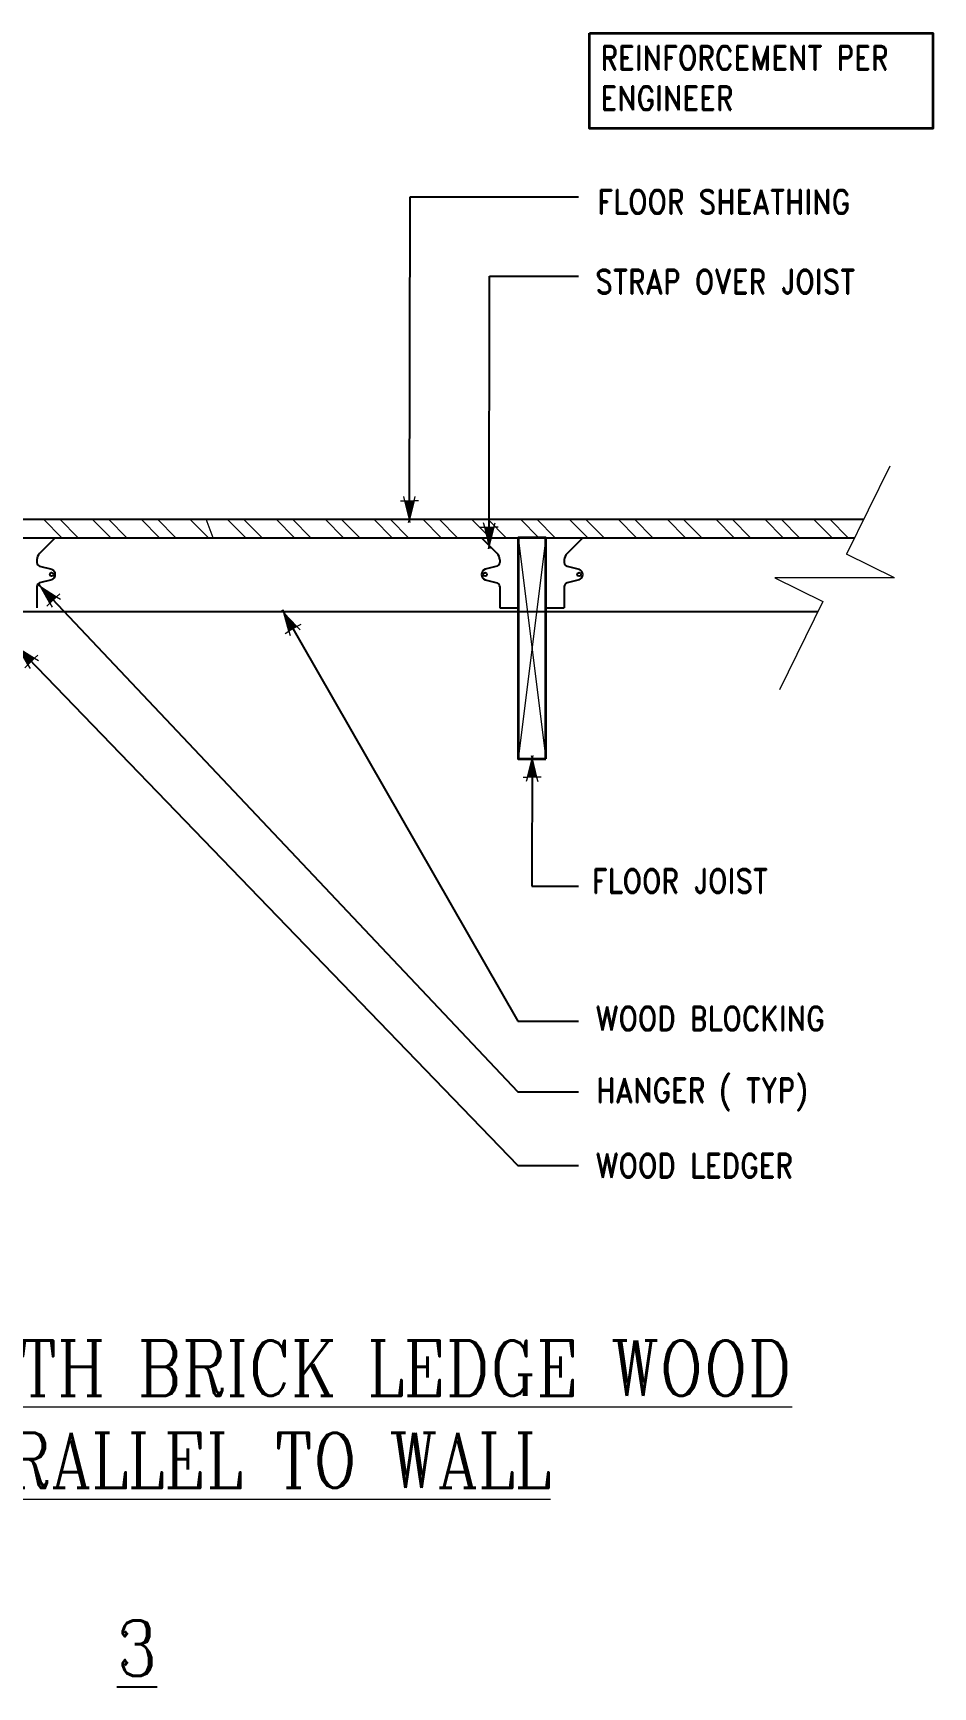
# Model space of a CAD drawing. Header units: inches. Extents: x -38.3 to 51.5, y 20.5 to 110.3.
# Drawn here: x 2.7 to 51.5, y 20.5 to 110.3 of the extents above; entities that cross this region are included whole.
import ezdxf

# ---------------------------------------------------------------- set-up
doc = ezdxf.new("R2010")
doc.units = ezdxf.units.IN
doc.header["$MEASUREMENT"] = 0
doc.layers.get('Defpoints').update_dxf_attribs({"color": 252})
for name, color, linetype, lineweight in [('A2 Hatch', 8, 'Continuous', 9), ('A4 medium', 7, 'Continuous', 35), ('DIM', 3, 'Continuous', 13)]:
    doc.layers.add(name, color=color, linetype=linetype, lineweight=lineweight)
doc.styles.add('ARCTEXT', font='arctext.shx', dxfattribs={"width": 0.85})
doc.styles.add('RomanC', font='romanc.shx', dxfattribs={"width": 0.85, "height": 5})
doc.styles.add('ROMAND', font='romand.shx', dxfattribs={"width": 0.85})
doc.dimstyles.new('ARCTEXT1-4', dxfattribs={"dimtxt": 4, "dimasz": 2, "dimexe": 2, "dimexo": 2, "dimgap": 2, "dimtad": 1, "dimdec": 4, "dimzin": 3, "dimdsep": 46, "dimlunit": 4, "dimtxsty": 'ARCTEXT', "dimblk": 'ARCHTICK', "dimcen": 2, "dimaunit": 1, "dimadec": 0, "dimazin": 0, "dimtfac": 1, "dimtdec": 4, "dimtmove": 2, "dimatfit": 3, "dimldrblk": 'arrow', "dimfxl": 1, "dimtolj": 1, "dimtzin": 0, "dimarcsym": 0})

# ---------------------------------------------------------------- blocks, each defined once
blk = doc.blocks.new('_ArchTick')
at = {"color": 0, "linetype": 'ByBlock', "const_width": 0.15}
blk.add_lwpolyline([(-0.5, -0.5), (0.5, 0.5)], dxfattribs=at)
blk = doc.blocks.new('arrow')
at = {"layer": 'DIM'}
blk.add_hatch(color=253, dxfattribs=at).paths.add_polyline_path([(-2, 0.5), (-2, -0.5), (0, 0)])
at = {"layer": 'DIM', "lineweight": 9}
for points in [[(-2, 0.98), (-2, 0.5), (-2.47, 0.62)], [(0.37, 0.09), (0, 0)], [(0.37, -0.09), (0, 0)], [(-2, -0.98), (-2, -0.5), (-2.47, -0.62)]]:
    blk.add_lwpolyline(points, dxfattribs=at)
at = {"layer": 'DIM', "lineweight": 15}
blk.add_lwpolyline([(0, 0), (-2, -0.5), (-2, 0.5), (0, 0)], dxfattribs=at)

msp = doc.modelspace()

# ---------------------------------------------------------------- linework, layer by layer
at = {"ltscale": 0.15}
for p, q in [((-1.405, 83.907), (47.763, 83.907)), ((0.395, 82.907), (47.27, 82.907)), ((3.895, 82.907), (3.042, 82.053)), ((27.02, 82.907), (27.874, 82.053)), ((32.52, 82.907), (31.667, 82.053)), ((2.895, 81.699), (2.895, 81.559)), ((28.02, 81.699), (28.02, 81.559)), ((31.52, 81.699), (31.52, 81.559)), ((3.043, 81.366), (3.698, 81.189)), ((27.873, 81.366), (27.217, 81.189)), ((31.668, 81.366), (32.323, 81.189)), ((2.895, 80.254), (2.895, 79.107)), ((3.698, 80.625), (3.043, 80.447)), ((27.217, 80.625), (27.873, 80.447)), ((28.02, 80.254), (28.02, 79.107)), ((31.52, 80.254), (31.52, 79.107)), ((32.323, 80.625), (31.668, 80.447)), ((28.02, 79.107), (29.02, 79.107)), ((30.52, 79.107), (31.52, 79.107)), ((1.895, 78.907), (45.296, 78.907))]:
    msp.add_line(p, q, dxfattribs=at)
for centre in [(3.695, 80.909), (27.22, 80.909), (32.32, 80.909)]:
    msp.add_circle(centre, 0.1, dxfattribs=at)
for centre, radius, start, end in [((3.395, 81.699), 0.5, 135, 180), ((27.52, 81.699), 0.5, 0, 45), ((32.02, 81.699), 0.5, 135, 180), ((3.095, 81.559), 0.2, 180, 254.79988), ((3.595, 80.907), 0.3, 290, 70), ((27.32, 80.907), 0.3, 110, 250), ((27.82, 81.559), 0.2, 285.20012, 360), ((31.72, 81.559), 0.2, 180, 254.79988), ((32.22, 80.907), 0.3, 290, 70), ((3.095, 80.254), 0.2, 105.20374, 180), ((27.82, 80.254), 0.2, 0, 74.79626), ((31.72, 80.254), 0.2, 105.20374, 180)]:
    msp.add_arc(centre, radius, start, end, dxfattribs=at)
at = {"layer": 'A2 Hatch', "ltscale": 0.15}
for p, q in [((4.247, 82.907), (3.247, 83.907)), ((5.131, 82.907), (4.131, 83.907)), ((6.899, 82.907), (5.899, 83.907)), ((7.783, 82.907), (6.783, 83.907)), ((9.551, 82.907), (8.551, 83.907)), ((10.434, 82.907), (9.434, 83.907)), ((12.202, 82.907), (11.202, 83.907)), ((12.461, 82.907), (12.086, 83.907)), ((14.229, 82.907), (13.229, 83.907)), ((15.113, 82.907), (14.113, 83.907)), ((16.881, 82.907), (15.881, 83.907)), ((17.764, 82.907), (16.764, 83.907)), ((19.532, 82.907), (18.532, 83.907)), ((20.416, 82.907), (19.416, 83.907)), ((22.184, 82.907), (21.184, 83.907)), ((23.068, 82.907), (22.068, 83.907)), ((24.835, 82.907), (23.835, 83.907)), ((25.719, 82.907), (24.719, 83.907)), ((27.487, 82.907), (26.487, 83.907)), ((28.371, 82.907), (27.371, 83.907)), ((30.139, 82.907), (29.139, 83.907)), ((31.023, 82.907), (30.023, 83.907)), ((32.79, 82.907), (31.79, 83.907)), ((33.674, 82.907), (32.674, 83.907)), ((35.442, 82.907), (34.442, 83.907)), ((36.326, 82.907), (35.326, 83.907)), ((38.094, 82.907), (37.094, 83.907)), ((38.978, 82.907), (37.978, 83.907)), ((40.745, 82.907), (39.745, 83.907)), ((41.629, 82.907), (40.629, 83.907)), ((43.397, 82.907), (42.397, 83.907)), ((44.281, 82.907), (43.281, 83.907)), ((46.049, 82.907), (45.049, 83.907)), ((46.933, 82.907), (45.933, 83.907)), ((29.02, 82.907), (30.52, 70.907)), ((30.52, 82.907), (29.02, 70.907))]:
    msp.add_line(p, q, dxfattribs=at)
at = {"layer": 'A4 medium', "ltscale": 0.15}
for points in [[(32.883, 110.295), (51.525, 110.295), (51.525, 105.112), (32.883, 105.112)], [(30.52, 70.907), (30.52, 82.907), (29.02, 82.907), (29.02, 70.907)]]:
    msp.add_lwpolyline(points, close=True, dxfattribs=at)
at = {"layer": 'DIM'}
for p, q in [((49.19, 86.797), (46.829, 82.014)), ((49.443, 80.724), (46.829, 82.014)), ((49.443, 80.724), (42.943, 80.724)), ((42.943, 80.724), (45.556, 79.434)), ((45.556, 79.434), (43.196, 74.65))]:
    msp.add_line(p, q, dxfattribs=at)

# ---------------------------------------------------------------- texts
at = {"layer": 'Defpoints', "insert": (8.325, 24.13), "char_height": 3, "width": 90.08, "attachment_point": 2, "style": 'RomanC'}
msp.add_mtext('{\\L3\\P}\\P            ', dxfattribs=at)
at = {"layer": 'DIM', "color": 3, "char_height": 1.3125, "attachment_point": 1, "style": 'ROMAND'}
for s, insert, width in [('REINFORCEMENT PER ENGINEER', (33.482, 109.609), 22.17809), ('FLOOR SHEATHING ', (33.313, 101.795), 22.68955), ('STRAP OVER JOIST', (33.204, 97.46), 22.68955), ('FLOOR JOIST', (33.014, 64.929), 22.68955), ('WOOD BLOCKING ', (33.217, 57.469), 22.68955), ('HANGER ( TYP) ', (33.249, 53.568), 22.68955), ('WOOD LEDGER', (33.222, 49.481), 22.68955)]:
    msp.add_mtext(s, dxfattribs=dict(at, insert=insert, width=width))
at = {"layer": 'DIM', "insert": (6.721, 39.33), "char_height": 3, "width": 90.08, "attachment_point": 2, "style": 'ARCTEXT'}
msp.add_mtext('{\\Fromanc.shx|c0;\\L8" TO 6" WALL WITH BRICK LEDGE WOOD FLOOR; PARALLEL TO WALL}\\P\\P          ', dxfattribs=at)

# ---------------------------------------------------------------- leaders
at = {"layer": 'DIM'}
for points in [[(23.117, 83.907), (23.155, 101.411), (32.291, 101.408)], [(27.447, 82.48), (27.464, 97.102), (32.291, 97.102)], [(3.095, 80.254), (28.993, 52.832), (32.291, 52.832)], [(16.295, 78.826), (28.993, 56.658), (32.291, 56.658)], [(1.895, 76.907), (28.993, 48.825), (32.291, 48.825)], [(29.77, 70.907), (29.75, 63.998), (32.291, 63.998)]]:
    msp.add_leader(points, dimstyle='ARCTEXT1-4', override={"dimasz": 0.5, "dimtad": 0}, dxfattribs=at)

doc.saveas('drawing.dxf')
